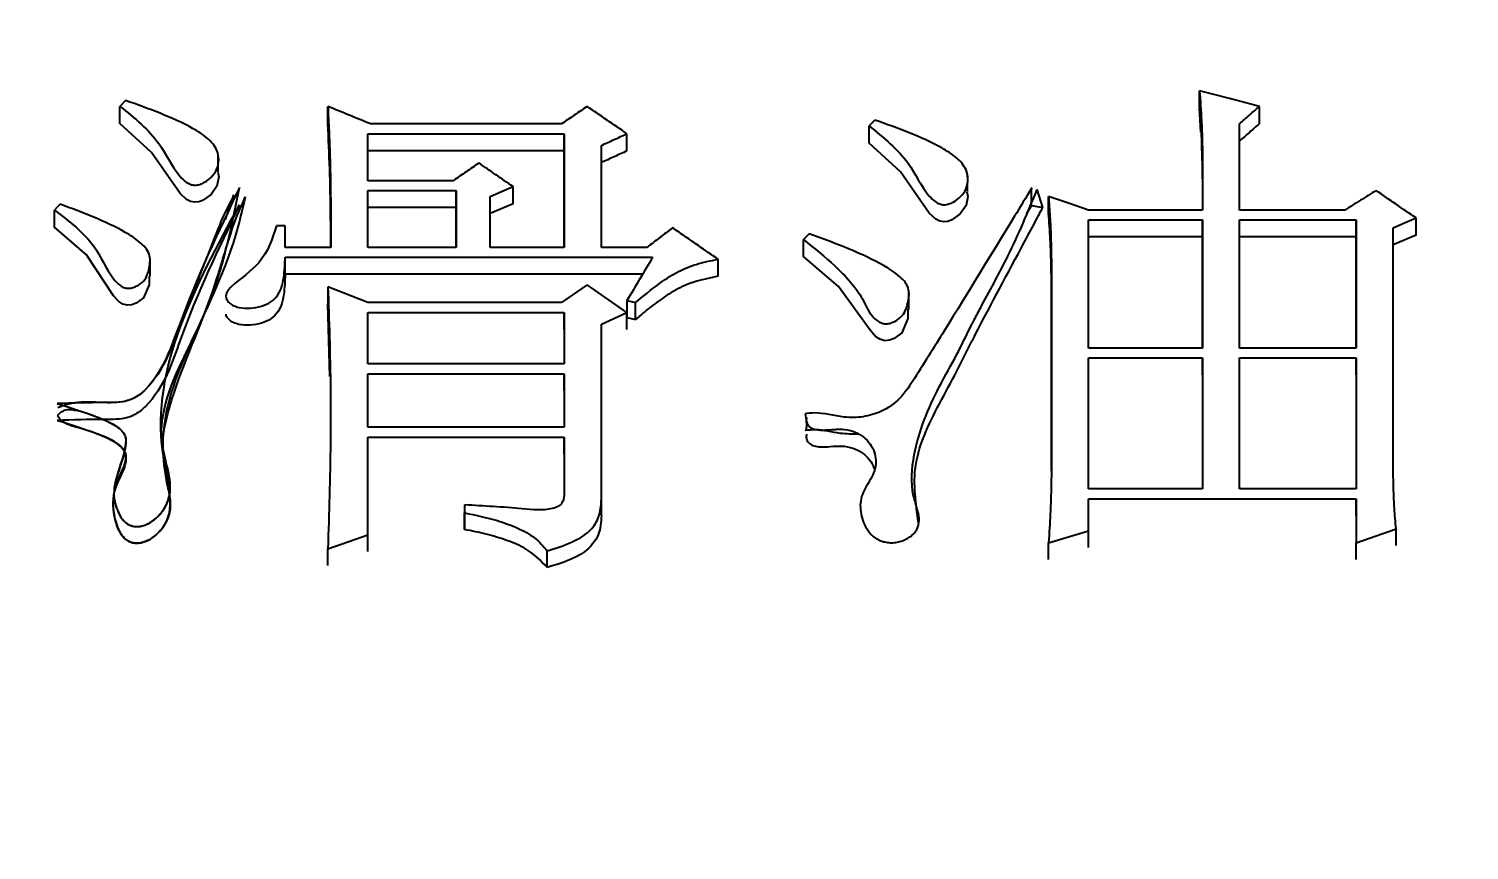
# Model space of a CAD drawing. Header units: millimetres. Extents: x 2126 to 3741, y 477 to 1658.
# Drawn here: x 2356.17 to 2361.64, y 1407.95 to 1411.07 of the extents above; entities that cross this region are included whole.
import ezdxf

# ---------------------------------------------------------------- set-up
doc = ezdxf.new("R2010")
doc.units = ezdxf.units.MM
doc.layers.add('AM_5', color=3, linetype='Continuous', lineweight=25)
doc.styles.add('SLDTEXTSTYLE1', font='txt.shx', dxfattribs={"width": 0.7, "bigfont": 'gbcbig.shx'})
doc.dimstyles.new('SLDDIMSTYLE12$0', dxfattribs={"dimtxt": 12, "dimasz": 10, "dimexe": 0, "dimexo": 0.0625, "dimgap": 0.875, "dimtad": 1, "dimdec": 1, "dimlfac": 1.8, "dimrnd": 1e-09, "dimzin": 12, "dimdsep": 46, "dimtxsty": 'SLDTEXTSTYLE1', "dimcen": 0.09, "dimdle": 8.16, "dimclrd": 3, "dimclre": 3, "dimadec": 0, "dimazin": 3, "dimtfac": 1, "dimtdec": 1, "dimtofl": 0, "dimtmove": 0, "dimatfit": 3, "dimfxl": 0, "dimfrac": 2, "dimtolj": 1, "dimlwd": 5, "dimlwe": 5, "dimarcsym": 0})

# ---------------------------------------------------------------- blocks, each defined once
blk = doc.blocks.new('*D20')
at = {"layer": 'AM_5', "color": 3, "lineweight": 5, "transparency": 16777216}
blk.add_line((2548.0333, 1555.6995), (2264.196, 1555.6995), dxfattribs=at)
at = {"layer": 'AM_5', "color": 3, "linetype": 'Continuous', "lineweight": 5, "transparency": 16777216}
for p, q in [((2264.196, 1545.6995), (2264.196, 1266.9589)), ((2595.101, 1256.9589), (2264.196, 1256.9589))]:
    blk.add_line(p, q, dxfattribs=at)
at = {"layer": 'AM_5', "color": 3, "transparency": 16777216}
for points in [[(2262.5293, 1545.6995), (2265.8627, 1545.6995), (2264.196, 1555.6995)], [(2262.5293, 1266.9589), (2265.8627, 1266.9589), (2264.196, 1256.9589)]]:
    blk.add_solid(points, dxfattribs=at)
at = {"layer": 'Defpoints', "color": 0, "transparency": 16777216}
for p in [(2548.0958, 1555.6995), (2264.196, 1256.9589), (2595.1635, 1256.9589)]:
    blk.add_point(p, dxfattribs=at)
at = {"layer": 'AM_5', "color": 0, "transparency": 16777216, "insert": (2257.321, 1403.6472), "char_height": 12, "attachment_point": 5, "rotation": 90, "style": 'SLDTEXTSTYLE1'}
blk.add_mtext('\\A1;350', dxfattribs=at)

msp = doc.modelspace()

# ---------------------------------------------------------------- linework, layer by layer
at = {"color": 7, "linetype": 'Continuous', "lineweight": 25}
for p, q in [((2360.6176, 1410.7655), (2360.6176, 1410.8309)), ((2356.5395, 1410.7939), (2356.5179, 1410.7717)), ((2356.5179, 1410.7063), (2356.5179, 1410.7717)), ((2357.3075, 1410.7063), (2357.3075, 1410.7717)), ((2360.6221, 1410.6738), (2360.6176, 1410.7655)), ((2360.8448, 1410.7063), (2360.8448, 1410.7717)), ((2358.1946, 1410.705), (2357.4698, 1410.705)), ((2359.3845, 1410.7198), (2359.3628, 1410.6976)), ((2360.7691, 1410.3779), (2360.7691, 1410.705)), ((2357.459, 1410.6679), (2358.2054, 1410.6679)), ((2357.459, 1410.4896), (2357.459, 1410.6679)), ((2358.2054, 1410.6679), (2358.2054, 1410.2361)), ((2358.2054, 1410.6026), (2358.2054, 1410.6679)), ((2358.4434, 1410.6026), (2358.4434, 1410.6679)), ((2359.3628, 1410.6323), (2359.3628, 1410.6976)), ((2358.2054, 1410.6026), (2357.459, 1410.6026)), ((2358.2054, 1410.2361), (2358.2054, 1410.6026)), ((2358.346, 1410.2361), (2358.346, 1410.6233)), ((2356.8911, 1410.523), (2356.8911, 1410.5881)), ((2357.7835, 1410.4896), (2357.459, 1410.4896)), ((2359.736, 1410.5044), (2359.736, 1410.5138)), ((2359.736, 1410.4487), (2359.736, 1410.4846)), ((2356.9188, 1410.3418), (2356.9509, 1410.4357)), ((2357.459, 1410.4524), (2357.7943, 1410.4524)), ((2357.459, 1410.2361), (2357.459, 1410.4524)), ((2357.7943, 1410.4524), (2357.7943, 1410.2361)), ((2357.7943, 1410.3874), (2357.7943, 1410.4524)), ((2357.9241, 1410.2361), (2357.9241, 1410.43)), ((2358.0107, 1410.4023), (2358.0107, 1410.4672)), ((2360.0227, 1410.3874), (2360.0011, 1410.4561)), ((2360.0443, 1410.3651), (2360.0443, 1410.43)), ((2357.7943, 1410.3874), (2357.459, 1410.3874)), ((2357.7943, 1410.2361), (2357.7943, 1410.3874)), ((2358.0107, 1410.4023), (2357.9241, 1410.3651)), ((2359.9794, 1410.3948), (2359.9608, 1410.3646)), ((2359.9794, 1410.3948), (2360.0227, 1410.3874)), ((2360.6285, 1410.3779), (2360.1958, 1410.3779)), ((2361.1693, 1410.3779), (2360.7691, 1410.3779)), ((2357.1453, 1410.3182), (2357.1128, 1410.3182)), ((2357.1453, 1410.2361), (2357.1453, 1410.3182)), ((2360.1958, 1410.3406), (2360.6285, 1410.3406)), ((2360.1958, 1409.8543), (2360.1958, 1410.3406)), ((2360.6285, 1410.3406), (2360.6285, 1409.8543)), ((2360.6285, 1410.2758), (2360.6285, 1410.3406)), ((2360.7691, 1410.3406), (2361.2126, 1410.3406)), ((2360.7691, 1409.8543), (2360.7691, 1410.3406)), ((2361.2126, 1410.3406), (2361.2126, 1409.8543)), ((2361.2126, 1410.2758), (2361.2126, 1410.3406)), ((2361.4398, 1410.2832), (2361.4398, 1410.348)), ((2359.1357, 1410.2884), (2359.114, 1410.266)), ((2359.114, 1410.2013), (2359.114, 1410.266)), ((2360.6285, 1410.2758), (2360.1958, 1410.2758)), ((2360.6285, 1409.8543), (2360.6285, 1410.2758)), ((2361.2126, 1410.2758), (2360.7691, 1410.2758)), ((2361.2126, 1409.8543), (2361.2126, 1410.2758)), ((2361.3532, 1409.3796), (2361.3532, 1410.3108)), ((2361.4398, 1410.2832), (2361.3532, 1410.246)), ((2357.3184, 1410.2361), (2357.1453, 1410.2361)), ((2357.7943, 1410.2361), (2357.459, 1410.2361)), ((2358.2054, 1410.2361), (2357.9241, 1410.2361)), ((2358.5191, 1410.2361), (2358.346, 1410.2361)), ((2356.6321, 1410.1274), (2356.6321, 1410.192)), ((2357.1453, 1410.1988), (2358.5407, 1410.1988)), ((2357.1453, 1410.1342), (2357.1453, 1410.1988)), ((2358.7896, 1410.1267), (2358.7896, 1410.1913)), ((2360.0551, 1410.1764), (2360.0552, 1409.3872)), ((2360.0551, 1410.1764), (2360.0551, 1410.1118)), ((2358.5025, 1410.1342), (2357.1453, 1410.1342)), ((2360.0552, 1409.3872), (2360.0551, 1410.1118)), ((2356.92, 1410.0513), (2356.92, 1410.0509)), ((2357.459, 1410.0267), (2357.3076, 1410.0866)), ((2357.3076, 1410.0866), (2357.3076, 1410.0222)), ((2358.2919, 1410.0941), (2358.1946, 1410.0267)), ((2358.4434, 1409.9893), (2358.2919, 1410.0941)), ((2359.5142, 1410.0006), (2359.5142, 1410.0655)), ((2357.3143, 1409.746), (2357.3076, 1410.0222)), ((2358.1946, 1410.0267), (2357.459, 1410.0267)), ((2357.459, 1409.9893), (2358.2054, 1409.9893)), ((2357.459, 1409.7942), (2357.459, 1409.9893)), ((2358.2054, 1409.9893), (2358.2054, 1409.7942)), ((2358.2054, 1409.9249), (2358.2054, 1409.9893)), ((2358.346, 1409.9443), (2358.4434, 1409.9893)), ((2358.4434, 1410.0342), (2358.4758, 1410.0267)), ((2358.4434, 1410.0342), (2358.4434, 1409.9698)), ((2358.4434, 1409.9249), (2358.4434, 1409.9893)), ((2358.4758, 1409.9623), (2358.4758, 1410.0267)), ((2358.346, 1409.2813), (2358.346, 1409.9443)), ((2358.4434, 1409.9698), (2358.4758, 1409.9623)), ((2360.6285, 1409.8543), (2360.1958, 1409.8543)), ((2361.2126, 1409.8543), (2360.7691, 1409.8543)), ((2358.2054, 1409.7942), (2357.459, 1409.7942)), ((2360.1958, 1409.8167), (2360.6285, 1409.8167)), ((2360.1958, 1409.3192), (2360.1958, 1409.8167)), ((2360.6285, 1409.8167), (2360.6285, 1409.3192)), ((2360.6285, 1409.7526), (2360.6285, 1409.8167)), ((2360.7691, 1409.8167), (2361.2126, 1409.8167)), ((2360.7691, 1409.3192), (2360.7691, 1409.8167)), ((2361.2126, 1409.8167), (2361.2126, 1409.3192)), ((2361.2126, 1409.7526), (2361.2126, 1409.8167)), ((2357.459, 1409.7566), (2358.2054, 1409.7566)), ((2357.459, 1409.5533), (2357.459, 1409.7566)), ((2358.2054, 1409.7566), (2358.2054, 1409.5533)), ((2358.2054, 1409.6926), (2358.2054, 1409.7566)), ((2358.2054, 1409.5533), (2357.459, 1409.5533)), ((2359.1249, 1409.5803), (2359.1249, 1409.5909)), ((2357.459, 1409.5156), (2358.2054, 1409.5156)), ((2357.459, 1409.145), (2357.459, 1409.5156)), ((2358.2054, 1409.5156), (2358.2054, 1409.304)), ((2358.2054, 1409.4519), (2358.2054, 1409.5156)), ((2358.346, 1409.218), (2358.346, 1409.2813)), ((2360.6285, 1409.3192), (2360.1958, 1409.3192)), ((2360.1958, 1409.2813), (2361.2126, 1409.2813)), ((2360.1958, 1409.1601), (2360.1958, 1409.2813)), ((2361.2126, 1409.3192), (2360.7691, 1409.3192)), ((2361.2126, 1409.2813), (2361.2126, 1409.1146)), ((2361.2126, 1409.218), (2361.2126, 1409.2813)), ((2357.8268, 1409.2586), (2357.8268, 1409.2283)), ((2357.8268, 1409.2586), (2357.8268, 1409.1953)), ((2357.8268, 1409.165), (2357.8268, 1409.2283)), ((2357.3076, 1409.0919), (2357.459, 1409.145)), ((2357.459, 1409.0819), (2357.459, 1409.145)), ((2360.0443, 1409.0515), (2360.0443, 1409.1146)), ((2360.1958, 1409.097), (2360.1958, 1409.1601)), ((2361.2126, 1409.0515), (2361.2126, 1409.1146)), ((2361.364, 1409.1045), (2361.364, 1409.1677)), ((2357.3076, 1409.0288), (2357.3076, 1409.0919)), ((2358.1405, 1409.0211), (2358.1405, 1409.0843))]:
    msp.add_line(p, q, dxfattribs=at)
at = {"color": 7, "linetype": 'Continuous', "lineweight": 25, "flags": 128}
for points in [[(2360.8448, 1410.7717), (2360.7312, 1410.8013), (2360.6176, 1410.8309)], [(2356.8895, 1410.5216), (2356.893, 1410.5038), (2356.8863, 1410.4694), (2356.8641, 1410.4377), (2356.8318, 1410.4148), (2356.8172, 1410.4094), (2356.8024, 1410.4076), (2356.786, 1410.4106), (2356.7708, 1410.4182), (2356.7465, 1410.4407), (2356.6374, 1410.597), (2356.5179, 1410.7063), (2356.5179, 1410.7063)], [(2359.7345, 1410.4474), (2359.738, 1410.4296), (2359.7313, 1410.3951), (2359.7091, 1410.3634), (2359.6767, 1410.3404), (2359.6621, 1410.3351), (2359.6473, 1410.3332), (2359.631, 1410.3363), (2359.6158, 1410.3438), (2359.5915, 1410.3663), (2359.4823, 1410.5228), (2359.3628, 1410.6323), (2359.3628, 1410.6323)], [(2357.9241, 1410.43), (2357.9674, 1410.4486), (2358.0107, 1410.4672)], [(2359.9794, 1410.3948), (2359.9794, 1410.424), (2359.9794, 1410.4419), (2359.9794, 1410.4598)], [(2360.1958, 1410.3779), (2360.12, 1410.4039), (2360.0443, 1410.43)], [(2356.2907, 1410.4002), (2356.2799, 1410.3891), (2356.2691, 1410.3779)], [(2356.2691, 1410.313), (2356.2691, 1410.3371), (2356.2691, 1410.3575), (2356.2691, 1410.3779)], [(2361.3532, 1410.3108), (2361.3965, 1410.3294), (2361.4398, 1410.348)], [(2356.6287, 1410.1274), (2356.6289, 1410.0937), (2356.6074, 1410.0442), (2356.5799, 1410.0241), (2356.5634, 1410.0181), (2356.5467, 1410.0166), (2356.5292, 1410.0214), (2356.5135, 1410.0315), (2356.4939, 1410.0524), (2356.3907, 1410.2075), (2356.2691, 1410.313), (2356.2691, 1410.313)], [(2359.5099, 1410.0015), (2359.5105, 1409.9662), (2359.4876, 1409.9123), (2359.4582, 1409.8901), (2359.4406, 1409.8835), (2359.4228, 1409.882), (2359.4041, 1409.8873), (2359.3875, 1409.8986), (2359.3668, 1409.9217), (2359.247, 1410.0873), (2359.114, 1410.2013), (2359.114, 1410.2013)], [(2360.0443, 1409.1146), (2360.1201, 1409.1374), (2360.1958, 1409.1601)], [(2361.2126, 1409.1146), (2361.2883, 1409.1412), (2361.364, 1409.1677)]]:
    msp.add_lwpolyline(points, dxfattribs=at)
at = {"color": 7, "linetype": 'Continuous', "lineweight": 25}
for points, knots in [([(2360.6176, 1410.8309), (2360.6204, 1410.7933), (2360.6235, 1410.751), (2360.6256, 1410.7062), (2360.6261, 1410.6944), (2360.6266, 1410.6826), (2360.6271, 1410.6685), (2360.6275, 1410.6543), (2360.6279, 1410.6401), (2360.6282, 1410.626), (2360.6285, 1410.6118), (2360.6288, 1410.5976), (2360.6289, 1410.5835), (2360.6291, 1410.5693), (2360.6292, 1410.5551), (2360.6293, 1410.5409), (2360.6293, 1410.5267), (2360.6293, 1410.5125), (2360.6293, 1410.4984), (2360.6293, 1410.4842), (2360.6292, 1410.4723), (2360.6292, 1410.4629), (2360.6291, 1410.4558), (2360.6291, 1410.4487), (2360.629, 1410.4416), (2360.629, 1410.4344), (2360.6289, 1410.4273), (2360.6288, 1410.4202), (2360.6288, 1410.4131), (2360.6287, 1410.406), (2360.6287, 1410.3989), (2360.6286, 1410.3895), (2360.6285, 1410.3825), (2360.6285, 1410.3779)], [0, 0, 0, 0, 0.250151, 0.281419, 0.297053, 0.328322, 0.35959, 0.390858, 0.422126, 0.453395, 0.484663, 0.515931, 0.5472, 0.578468, 0.609736, 0.641004, 0.672273, 0.703541, 0.734809, 0.766077, 0.797346, 0.81298, 0.828614, 0.844248, 0.859882, 0.875516, 0.891151, 0.906785, 0.922419, 0.938053, 0.953687, 0.969321, 1, 1, 1, 1]), ([(2356.5179, 1410.7717), (2356.573, 1410.7273), (2356.6704, 1410.6487), (2356.717, 1410.5355), (2356.7648, 1410.4858), (2356.7852, 1410.4751), (2356.8032, 1410.4714), (2356.8224, 1410.475), (2356.8438, 1410.4854), (2356.8681, 1410.5043), (2356.889, 1410.5335), (2356.8951, 1410.5693), (2356.8875, 1410.6113), (2356.8516, 1410.6538), (2356.7381, 1410.7233), (2356.6276, 1410.7626), (2356.5395, 1410.7939)], [0, 0, 0, 0, 0.207529, 0.367372, 0.400835, 0.41667, 0.431354, 0.448141, 0.466694, 0.497248, 0.538464, 0.578549, 0.61996, 0.682145, 0.746849, 1, 1, 1, 1]), ([(2357.3075, 1410.7717), (2357.309, 1410.7402), (2357.3108, 1410.7009), (2357.3126, 1410.6576), (2357.3132, 1410.6438), (2357.3135, 1410.634), (2357.3139, 1410.6241), (2357.3145, 1410.6083), (2357.315, 1410.5926), (2357.3154, 1410.5768), (2357.3159, 1410.561), (2357.3163, 1410.5452), (2357.3167, 1410.5255), (2357.317, 1410.5097), (2357.3173, 1410.4939), (2357.3175, 1410.4781), (2357.3177, 1410.4623), (2357.3179, 1410.4465), (2357.318, 1410.4347), (2357.3181, 1410.4248), (2357.3181, 1410.4149), (2357.3182, 1410.407), (2357.3182, 1410.3971), (2357.3183, 1410.3892), (2357.3183, 1410.3813), (2357.3183, 1410.3734), (2357.3184, 1410.3655), (2357.3184, 1410.3556), (2357.3184, 1410.3476), (2357.3184, 1410.3397), (2357.3184, 1410.3318), (2357.3184, 1410.3239), (2357.3184, 1410.314), (2357.3184, 1410.3061), (2357.3184, 1410.2982), (2357.3184, 1410.2902), (2357.3184, 1410.2823), (2357.3184, 1410.2724), (2357.3184, 1410.2655), (2357.3184, 1410.2585), (2357.3184, 1410.2546), (2357.3184, 1410.2496), (2357.3184, 1410.2457), (2357.3184, 1410.2408), (2357.3184, 1410.238), (2357.3184, 1410.2361)], [0, 0, 0, 0, 0.176928, 0.221159, 0.243275, 0.254333, 0.276449, 0.298565, 0.342797, 0.364913, 0.387029, 0.431261, 0.453377, 0.497609, 0.519725, 0.54184, 0.586072, 0.608188, 0.630304, 0.65242, 0.663478, 0.685594, 0.696652, 0.718768, 0.729826, 0.740884, 0.763, 0.774058, 0.796174, 0.807232, 0.818289, 0.840405, 0.851463, 0.873579, 0.884637, 0.895695, 0.917811, 0.928869, 0.950985, 0.956514, 0.967572, 0.973101, 0.984159, 0.989688, 1, 1, 1, 1]), ([(2357.4698, 1410.705), (2357.4428, 1410.7161), (2357.3887, 1410.7383), (2357.3346, 1410.7606), (2357.3075, 1410.7717)], [0, 0, 0, 0, 0.499999, 1, 1, 1, 1]), ([(2358.2919, 1410.7717), (2358.2757, 1410.7606), (2358.2432, 1410.7383), (2358.2108, 1410.7161), (2358.1946, 1410.705)], [0, 0, 0, 0, 0.499998, 1, 1, 1, 1]), ([(2358.4434, 1410.6679), (2358.4181, 1410.6852), (2358.3676, 1410.7198), (2358.3172, 1410.7544), (2358.2919, 1410.7717)], [0, 0, 0, 0, 0.499999, 1, 1, 1, 1]), ([(2360.7691, 1410.705), (2360.7817, 1410.7161), (2360.8069, 1410.7383), (2360.8322, 1410.7606), (2360.8448, 1410.7717)], [0, 0, 0, 0, 0.5000004, 1, 1, 1, 1]), ([(2357.3182, 1410.2361), (2357.3183, 1410.2779), (2357.3183, 1410.3775), (2357.315, 1410.5342), (2357.31, 1410.649), (2357.3075, 1410.7063)], [0, 0, 0, 0, 0.265771, 0.632843, 1, 1, 1, 1]), ([(2359.3628, 1410.6976), (2359.4179, 1410.6531), (2359.5154, 1410.5744), (2359.562, 1410.4611), (2359.6097, 1410.4113), (2359.6301, 1410.4006), (2359.6481, 1410.3969), (2359.6673, 1410.4006), (2359.6887, 1410.4109), (2359.713, 1410.4299), (2359.734, 1410.4591), (2359.7401, 1410.495), (2359.7325, 1410.5369), (2359.6966, 1410.5795), (2359.5831, 1410.6491), (2359.4725, 1410.6884), (2359.3845, 1410.7198)], [0, 0, 0, 0, 0.207529, 0.367373, 0.400836, 0.41667, 0.431354, 0.448141, 0.466694, 0.497248, 0.538464, 0.578549, 0.619959, 0.682144, 0.746848, 1, 1, 1, 1]), ([(2360.8448, 1410.7063), (2360.8322, 1410.6952), (2360.8069, 1410.673), (2360.7817, 1410.6508), (2360.7691, 1410.6397)], [0, 0, 0, 0, 0.499998, 1, 1, 1, 1]), ([(2358.346, 1410.6233), (2358.3622, 1410.6308), (2358.3947, 1410.6456), (2358.4271, 1410.6605), (2358.4434, 1410.6679)], [0, 0, 0, 0, 0.499999, 1, 1, 1, 1]), ([(2360.624, 1410.674), (2360.6237, 1410.6735), (2360.6234, 1410.6729), (2360.6253, 1410.6291), (2360.6281, 1410.5376), (2360.6285, 1410.4591), (2360.6286, 1410.4127), (2360.6286, 1410.4008), (2360.6286, 1410.4015), (2360.6286, 1410.4017)], [0, 0, 0, 0, 0.081077, 0.117449, 0.556537, 0.754335, 0.89427, 0.96305, 1, 1, 1, 1]), ([(2358.4434, 1410.6026), (2358.4271, 1410.5952), (2358.3947, 1410.5804), (2358.3622, 1410.5656), (2358.346, 1410.5582)], [0, 0, 0, 0, 0.499998, 1, 1, 1, 1]), ([(2357.8809, 1410.5565), (2357.8646, 1410.5453), (2357.8322, 1410.523), (2357.7997, 1410.5007), (2357.7835, 1410.4896)], [0, 0, 0, 0, 0.499998, 1, 1, 1, 1]), ([(2358.0107, 1410.4672), (2357.989, 1410.4821), (2357.9458, 1410.5119), (2357.9025, 1410.5416), (2357.8809, 1410.5565)], [0, 0, 0, 0, 0.499999, 1, 1, 1, 1]), ([(2356.9722, 1410.4635), (2356.8917, 1410.2955), (2356.771, 1410.0436), (2356.683, 1409.7568), (2356.5858, 1409.67), (2356.5336, 1409.6463), (2356.4273, 1409.6477), (2356.339, 1409.6453), (2356.2799, 1409.6436)], [0, 0, 0, 0, 0.500155, 0.749433, 0.782567, 0.811815, 0.874052, 1, 1, 1, 1]), ([(2356.2799, 1409.6436), (2356.3289, 1409.6281), (2356.4061, 1409.6037), (2356.4907, 1409.5686), (2356.5263, 1409.5401), (2356.5411, 1409.5179), (2356.5373, 1409.4299), (2356.4755, 1409.3339), (2356.5086, 1409.2321), (2356.5297, 1409.1989), (2356.5487, 1409.1845), (2356.5641, 1409.178), (2356.5814, 1409.1754), (2356.6, 1409.1775), (2356.619, 1409.1841), (2356.6412, 1409.1964), (2356.6648, 1409.2158), (2356.6916, 1409.2494), (2356.7258, 1409.3394), (2356.6134, 1409.5898), (2356.8728, 1409.9708), (2356.939, 1410.2988), (2356.9722, 1410.4635)], [0, 0, 0, 0, 0.062139, 0.097741, 0.110846, 0.121745, 0.134474, 0.241844, 0.272517, 0.28985, 0.296872, 0.303283, 0.310072, 0.317098, 0.324991, 0.334204, 0.348814, 0.364868, 0.393646, 0.487371, 0.742662, 1, 1, 1, 1]), ([(2356.9939, 1410.4277), (2356.9821, 1410.3786), (2356.891, 1409.9992), (2356.6397, 1409.7029), (2356.6923, 1409.3519), (2356.7119, 1409.2718), (2356.7061, 1409.2181), (2356.6841, 1409.1748), (2356.6552, 1409.1429), (2356.6241, 1409.1222), (2356.5974, 1409.1137), (2356.5785, 1409.1129), (2356.5662, 1409.1145), (2356.5553, 1409.1181), (2356.5426, 1409.125), (2356.5303, 1409.1364), (2356.5173, 1409.1549), (2356.5094, 1409.1718), (2356.505, 1409.1843), (2356.5037, 1409.1885), (2356.4927, 1409.224), (2356.4865, 1409.2867), (2356.5118, 1409.361), (2356.5352, 1409.4069), (2356.5422, 1409.4379), (2356.5375, 1409.4627), (2356.506, 1409.4982), (2356.4415, 1409.5263), (2356.3788, 1409.5465), (2356.3393, 1409.5568), (2356.3211, 1409.5635), (2356.3075, 1409.5708), (2356.2922, 1409.5813), (2356.2854, 1409.5903), (2356.2808, 1409.5963)], [0, 0, 0, 0, 0.063403, 0.490083, 0.555845, 0.585953, 0.612335, 0.635418, 0.654818, 0.670315, 0.682341, 0.687426, 0.692125, 0.696624, 0.701068, 0.709996, 0.718666, 0.732514, 0.736768, 0.73811, 0.738909, 0.79149, 0.829877, 0.853354, 0.86561, 0.876875, 0.890063, 0.92862, 0.960137, 0.969562, 0.976521, 0.982326, 0.987997, 1, 1, 1, 1]), ([(2356.2808, 1409.5963), (2356.2834, 1409.5999), (2356.2867, 1409.6046), (2356.2927, 1409.6104), (2356.3016, 1409.6161), (2356.3152, 1409.6214), (2356.3599, 1409.6196), (2356.4267, 1409.5946), (2356.4943, 1409.5673), (2356.5289, 1409.5377), (2356.5405, 1409.517), (2356.5407, 1409.4307), (2356.477, 1409.3389), (2356.5069, 1409.2387), (2356.5244, 1409.2041), (2356.546, 1409.1857), (2356.5601, 1409.1796), (2356.5713, 1409.1769), (2356.5833, 1409.1762), (2356.6008, 1409.178), (2356.624, 1409.1859), (2356.6504, 1409.2029), (2356.6751, 1409.2274), (2356.6956, 1409.2589), (2356.7256, 1409.3443), (2356.6687, 1409.4429), (2356.7061, 1409.6735), (2356.8056, 1409.8864), (2356.8804, 1410.097), (2356.905, 1410.1791), (2356.9245, 1410.2467), (2356.9556, 1410.3424), (2356.981, 1410.3989), (2356.9939, 1410.4277)], [0, 0, 0, 0, 0.007115, 0.009283, 0.013168, 0.022788, 0.029323, 0.067396, 0.105312, 0.117519, 0.126527, 0.138469, 0.245589, 0.268554, 0.290817, 0.300477, 0.304973, 0.309414, 0.313965, 0.318785, 0.329689, 0.342801, 0.358258, 0.375878, 0.395342, 0.489004, 0.523993, 0.742498, 0.828477, 0.854871, 0.870121, 0.933939, 1, 1, 1, 1]), ([(2356.9509, 1410.4357), (2356.9346, 1410.4044), (2356.9025, 1410.3426), (2356.8454, 1410.1916), (2356.7971, 1410.0729), (2356.7626, 1409.9861), (2356.7138, 1409.8733), (2356.6832, 1409.7579), (2356.5874, 1409.6711), (2356.5498, 1409.6531), (2356.5052, 1409.6465), (2356.4449, 1409.6465), (2356.3825, 1409.6514), (2356.3218, 1409.643), (2356.295, 1409.6321), (2356.2816, 1409.6267)], [0, 0, 0, 0, 0.127271, 0.250947, 0.419961, 0.470254, 0.498152, 0.744763, 0.775002, 0.804533, 0.835455, 0.868351, 0.930416, 0.965226, 1, 1, 1, 1]), ([(2359.9812, 1410.4628), (2359.9591, 1410.4268), (2359.8487, 1410.2465), (2359.699, 1410.0004), (2359.5554, 1409.7693), (2359.4836, 1409.6607), (2359.4172, 1409.6133), (2359.3412, 1409.5903), (2359.2529, 1409.5886), (2359.181, 1409.6124), (2359.1308, 1409.606), (2359.1194, 1409.6045)], [0, 0, 0, 0, 0.101091, 0.505417, 0.686144, 0.747623, 0.809949, 0.856214, 0.902538, 0.977672, 1, 1, 1, 1]), ([(2359.1249, 1409.5909), (2359.1243, 1409.5857), (2359.1231, 1409.575), (2359.1299, 1409.5624), (2359.1379, 1409.554), (2359.149, 1409.5473), (2359.173, 1409.5416), (2359.2035, 1409.5434), (2359.2311, 1409.5452), (2359.2589, 1409.5466), (2359.2917, 1409.5427), (2359.3284, 1409.5275), (2359.3573, 1409.5042), (2359.3767, 1409.4755), (2359.3878, 1409.4441), (2359.3909, 1409.4009), (2359.3662, 1409.3497), (2359.3279, 1409.2912), (2359.3284, 1409.2234), (2359.3492, 1409.169), (2359.3794, 1409.1364), (2359.403, 1409.1233), (2359.4222, 1409.1172), (2359.4428, 1409.1145), (2359.4642, 1409.1156), (2359.4852, 1409.1206), (2359.5048, 1409.129), (2359.5223, 1409.1398), (2359.536, 1409.1527), (2359.5458, 1409.1677), (2359.5573, 1409.2002), (2359.546, 1409.243), (2359.519, 1409.3288), (2359.5314, 1409.4882), (2359.6036, 1409.6667), (2359.6913, 1409.8182), (2359.7299, 1409.8982), (2359.7502, 1409.9385), (2359.7562, 1409.9504), (2359.7582, 1409.9543), (2359.7598, 1409.9572), (2359.7628, 1409.963), (2359.774, 1409.9842), (2359.8166, 1410.0653), (2359.9054, 1410.2236), (2359.9661, 1410.3712), (2360.0011, 1410.4561)], [0, 0, 0, 0, 0.00737, 0.015009, 0.018555, 0.022128, 0.030111, 0.045178, 0.055064, 0.060343, 0.075509, 0.090437, 0.104896, 0.120548, 0.135595, 0.150698, 0.180779, 0.211233, 0.242231, 0.273349, 0.290015, 0.297441, 0.304692, 0.312416, 0.319982, 0.327794, 0.336224, 0.34425, 0.351944, 0.359644, 0.367692, 0.398957, 0.418859, 0.492604, 0.619034, 0.682459, 0.727701, 0.740175, 0.743874, 0.745883, 0.74615, 0.748384, 0.7547, 0.77878, 0.872725, 1, 1, 1, 1]), ([(2360.0443, 1410.43), (2360.0463, 1410.4044), (2360.0501, 1410.3531), (2360.0539, 1410.2686), (2360.0547, 1410.2096), (2360.0551, 1410.1764)], [0, 0, 0, 0, 0.303893, 0.607799, 1, 1, 1, 1]), ([(2361.2883, 1410.4523), (2361.2685, 1410.4399), (2361.2288, 1410.4151), (2361.1892, 1410.3903), (2361.1693, 1410.3779)], [0, 0, 0, 0, 0.5, 1, 1, 1, 1]), ([(2361.4398, 1410.348), (2361.4145, 1410.3654), (2361.364, 1410.4002), (2361.3136, 1410.435), (2361.2883, 1410.4523)], [0, 0, 0, 0, 0.499999, 1, 1, 1, 1]), ([(2356.2691, 1410.3779), (2356.3253, 1410.3352), (2356.4246, 1410.2597), (2356.4671, 1410.1459), (2356.5123, 1410.095), (2356.5321, 1410.0839), (2356.5473, 1410.0801), (2356.5642, 1410.082), (2356.5861, 1410.0904), (2356.6174, 1410.1132), (2356.6305, 1410.1582), (2356.6366, 1410.2126), (2356.5938, 1410.2592), (2356.4849, 1410.3285), (2356.3768, 1410.3684), (2356.2907, 1410.4002)], [0, 0, 0, 0, 0.207996, 0.367554, 0.405471, 0.419369, 0.432328, 0.447278, 0.463534, 0.497494, 0.558303, 0.619645, 0.682126, 0.746669, 1, 1, 1, 1]), ([(2356.9722, 1410.3985), (2356.8916, 1410.2307), (2356.7709, 1409.9792), (2356.683, 1409.6925), (2356.5856, 1409.6059), (2356.5334, 1409.5824), (2356.4272, 1409.5838), (2356.339, 1409.5814), (2356.2799, 1409.5797)], [0, 0, 0, 0, 0.5001527, 0.7494213, 0.7825376, 0.8118031, 0.8740433, 1, 1, 1, 1]), ([(2356.2799, 1409.5797), (2356.3324, 1409.5632), (2356.4101, 1409.5389), (2356.4966, 1409.5017), (2356.5294, 1409.4735), (2356.5392, 1409.4537), (2356.5457, 1409.4011), (2356.4942, 1409.3384), (2356.4898, 1409.2531), (2356.4987, 1409.1998), (2356.5145, 1409.1582), (2356.5314, 1409.1337), (2356.5512, 1409.1193), (2356.5694, 1409.1131), (2356.5895, 1409.1126), (2356.6147, 1409.1185), (2356.6438, 1409.1336), (2356.6787, 1409.1663), (2356.708, 1409.2159), (2356.7103, 1409.3194), (2356.6048, 1409.7203), (2356.8042, 1410.0884), (2356.9722, 1410.3985)], [0, 0, 0, 0, 0.066326, 0.098069, 0.114802, 0.122366, 0.12991, 0.194026, 0.225577, 0.257771, 0.274923, 0.290948, 0.299033, 0.306308, 0.31368, 0.322028, 0.336671, 0.353914, 0.385654, 0.416675, 0.50855, 1, 1, 1, 1]), ([(2359.5502, 1409.1911), (2359.5399, 1409.2641), (2359.5172, 1409.4258), (2359.6173, 1409.6205), (2359.6972, 1409.7676), (2359.7375, 1409.8494), (2359.8194, 1410.0087), (2359.9071, 1410.1711), (2359.9907, 1410.3281), (2360.0132, 1410.3699), (2360.0198, 1410.3822), (2360.0219, 1410.386), (2360.0227, 1410.3874)], [0, 0, 0, 0, 0.170464, 0.377976, 0.481664, 0.549904, 0.585303, 0.888417, 0.96815, 0.99006, 0.996526, 1, 1, 1, 1]), ([(2357.1128, 1410.3182), (2357.0965, 1410.2686), (2357.0671, 1410.179), (2356.9677, 1410.1132), (2356.9224, 1410.0692), (2356.9182, 1410.0478), (2356.9268, 1410.0309), (2356.9409, 1410.019), (2356.9656, 1410.0077), (2357.0024, 1410.003), (2357.0451, 1410.0094), (2357.0848, 1410.0225), (2357.1268, 1410.059), (2357.1423, 1410.1224), (2357.1443, 1410.1733), (2357.1453, 1410.1988)], [0, 0, 0, 0, 0.231115, 0.416996, 0.453479, 0.487626, 0.51108, 0.53533, 0.560619, 0.61156, 0.663004, 0.713338, 0.761901, 0.881097, 1, 1, 1, 1]), ([(2360.0551, 1410.1118), (2360.0548, 1410.1375), (2360.054, 1410.189), (2360.0512, 1410.2735), (2360.0468, 1410.3321), (2360.0443, 1410.3651)], [0, 0, 0, 0, 0.304283, 0.608582, 1, 1, 1, 1]), ([(2358.6164, 1410.3108), (2358.6002, 1410.2983), (2358.5678, 1410.2735), (2358.5353, 1410.2486), (2358.5191, 1410.2361)], [0, 0, 0, 0, 0.499999, 1, 1, 1, 1]), ([(2358.7895, 1410.1913), (2358.7646, 1410.2085), (2358.7233, 1410.2371), (2358.6656, 1410.2769), (2358.6328, 1410.2995), (2358.6164, 1410.3108)], [0, 0, 0, 0, 0.43259, 0.716295, 1, 1, 1, 1]), ([(2359.114, 1410.266), (2359.1545, 1410.2333), (2359.2392, 1410.1647), (2359.331, 1410.0663), (2359.3615, 1409.9869), (2359.3917, 1409.9584), (2359.4076, 1409.9493), (2359.4218, 1409.9457), (2359.4374, 1409.9464), (2359.4575, 1409.9529), (2359.4796, 1409.9671), (2359.5018, 1409.9921), (2359.5102, 1410.0278), (2359.5173, 1410.0638), (2359.5066, 1410.0995), (2359.4557, 1410.1487), (2359.331, 1410.2157), (2359.2097, 1410.2608), (2359.1357, 1410.2884)], [0, 0, 0, 0, 0.145124, 0.304252, 0.383323, 0.40611, 0.420719, 0.431527, 0.442364, 0.458238, 0.484495, 0.512276, 0.553409, 0.599258, 0.628708, 0.668116, 0.797317, 1, 1, 1, 1]), ([(2358.5407, 1410.1988), (2358.5245, 1410.1714), (2358.492, 1410.1166), (2358.4596, 1410.0617), (2358.4434, 1410.0342)], [0, 0, 0, 0, 0.5, 1, 1, 1, 1]), ([(2358.4758, 1410.0267), (2358.505, 1410.0512), (2358.5531, 1410.0915), (2358.6289, 1410.1419), (2358.7047, 1410.1749), (2358.7611, 1410.1858), (2358.7895, 1410.1913)], [0, 0, 0, 0, 0.3337806, 0.5521509, 0.7741701, 1, 1, 1, 1]), ([(2357.1453, 1410.1342), (2357.1443, 1410.1087), (2357.1423, 1410.0578), (2357.1268, 1409.9945), (2357.0848, 1409.9581), (2357.0451, 1409.945), (2357.0023, 1409.9387), (2356.9657, 1409.9433), (2356.9407, 1409.9546), (2356.9277, 1409.9665), (2356.9198, 1409.9766), (2356.9208, 1409.982), (2356.9209, 1409.9823)], [0, 0, 0, 0, 0.2312875, 0.4631656, 0.5576858, 0.655696, 0.7558896, 0.8551036, 0.9043401, 0.9515371, 0.9971671, 1, 1, 1, 1]), ([(2358.7895, 1410.1267), (2358.7457, 1410.1174), (2358.6742, 1410.1023), (2358.5932, 1410.0543), (2358.5316, 1410.0103), (2358.4944, 1409.9783), (2358.4758, 1409.9623)], [0, 0, 0, 0, 0.347143, 0.566978, 0.784321, 1, 1, 1, 1]), ([(2357.3076, 1410.0866), (2357.3098, 1410.0229), (2357.3167, 1409.8263), (2357.32, 1409.4952), (2357.3117, 1409.2264), (2357.3076, 1409.0919)], [0, 0, 0, 0, 0.193449, 0.596574, 1, 1, 1, 1]), ([(2359.1194, 1409.6045), (2359.1214, 1409.5944), (2359.1249, 1409.5766), (2359.1251, 1409.5558), (2359.1232, 1409.5449), (2359.1214, 1409.5419), (2359.1203, 1409.5411), (2359.1198, 1409.5408), (2359.1195, 1409.5407), (2359.1194, 1409.5407)], [0, 0, 0, 0, 0.493604, 0.861876, 0.955662, 0.982084, 0.991539, 0.995796, 1, 1, 1, 1]), ([(2359.3232, 1409.5278), (2359.2998, 1409.5275), (2359.2446, 1409.5269), (2359.1781, 1409.5474), (2359.1329, 1409.5422), (2359.1194, 1409.5407)], [0, 0, 0, 0, 0.339873, 0.802206, 1, 1, 1, 1]), ([(2359.1249, 1409.5271), (2359.1243, 1409.5214), (2359.1231, 1409.5101), (2359.1308, 1409.497), (2359.1399, 1409.4887), (2359.1522, 1409.4824), (2359.1927, 1409.4752), (2359.2443, 1409.4864), (2359.3024, 1409.4761), (2359.3388, 1409.4572), (2359.3652, 1409.4304), (2359.3789, 1409.4087), (2359.3816, 1409.3961), (2359.3818, 1409.3949)], [0, 0, 0, 0, 0.0613366, 0.1235675, 0.1517177, 0.1806994, 0.2473934, 0.4956869, 0.6182254, 0.7414739, 0.8594467, 0.9869153, 1, 1, 1, 1]), ([(2360.0552, 1409.3872), (2360.0548, 1409.3602), (2360.0542, 1409.3062), (2360.0507, 1409.2153), (2360.0467, 1409.1515), (2360.0443, 1409.1146)], [0, 0, 0, 0, 0.297543, 0.595099, 1, 1, 1, 1]), ([(2361.364, 1409.1677), (2361.3617, 1409.1938), (2361.3574, 1409.2421), (2361.3544, 1409.3128), (2361.3536, 1409.3573), (2361.3532, 1409.3796)], [0, 0, 0, 0, 0.368696, 0.68428, 1, 1, 1, 1]), ([(2358.2054, 1409.304), (2358.2049, 1409.2926), (2358.2041, 1409.2744), (2358.1855, 1409.2523), (2358.1323, 1409.2352), (2358.0093, 1409.2485), (2357.8993, 1409.2546), (2357.8268, 1409.2586)], [0, 0, 0, 0, 0.1012919, 0.1614916, 0.2249951, 0.4893613, 1, 1, 1, 1]), ([(2358.1405, 1409.0843), (2358.1725, 1409.0942), (2358.2355, 1409.1138), (2358.3118, 1409.1604), (2358.3431, 1409.2229), (2358.3451, 1409.2619), (2358.346, 1409.2813)], [0, 0, 0, 0, 0.291832, 0.574338, 0.788145, 1, 1, 1, 1]), ([(2357.8268, 1409.2283), (2357.8689, 1409.2197), (2357.9379, 1409.2054), (2358.027, 1409.1728), (2358.0958, 1409.1367), (2358.1257, 1409.1016), (2358.1405, 1409.0843)], [0, 0, 0, 0, 0.3473143, 0.5697619, 0.7881049, 1, 1, 1, 1]), ([(2357.8268, 1409.1952), (2357.8268, 1409.1896), (2357.8268, 1409.1795), (2357.8268, 1409.1694), (2357.8268, 1409.165)], [0, 0, 0, 0, 0.56, 1, 1, 1, 1]), ([(2358.346, 1409.2179), (2358.3448, 1409.193), (2358.3423, 1409.1427), (2358.274, 1409.0616), (2358.1918, 1409.0367), (2358.1405, 1409.0211)], [0, 0, 0, 0, 0.270016, 0.54466, 1, 1, 1, 1]), ([(2358.1405, 1409.0211), (2358.1154, 1409.0469), (2358.0735, 1409.0901), (2357.9863, 1409.1251), (2357.9086, 1409.1489), (2357.8541, 1409.1596), (2357.8268, 1409.165)], [0, 0, 0, 0, 0.328972, 0.550181, 0.774311, 1, 1, 1, 1])]:
    msp.add_open_spline(points, degree=3, knots=knots, dxfattribs=at)

# ---------------------------------------------------------------- dimensions: what is measured, and where the dimension line sits
at = {"layer": 'AM_5'}
dim = msp.add_linear_dim(base=(2264.196, 1256.9589), p1=(2548.0958, 1555.6995), p2=(2595.1635, 1256.9589), angle=90, text='350', dimstyle='SLDDIMSTYLE12$0', override={"dimlfac": 1}, dxfattribs=at)
dim.commit()
dim.dimension.update_dxf_attribs({"geometry": '*D20', "text_midpoint": (2264.196, 1403.6472), "dimtype": 160})

doc.saveas('drawing.dxf')
